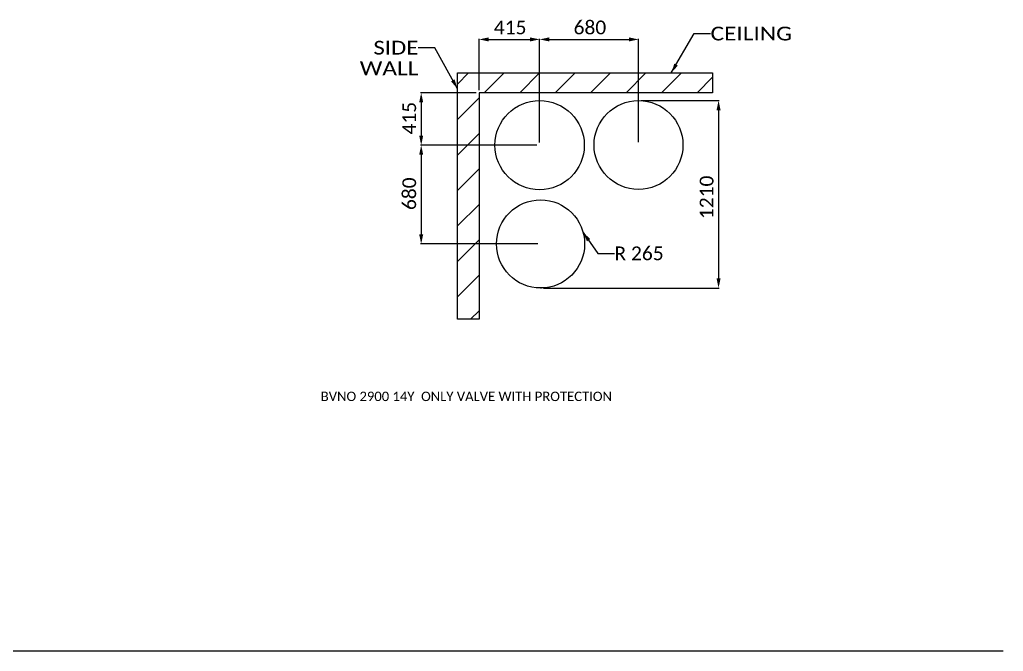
# Model space of a CAD drawing. Header units: millimetres. Extents: x 0 to 7169, y -1866 to 3918.
# Drawn here: x 1413 to 3796, y -1686 to -156 of the extents above; entities that cross this region are included whole.
import ezdxf
from ezdxf.enums import TextEntityAlignment as Align

# ---------------------------------------------------------------- set-up
doc = ezdxf.new("R2010")
doc.units = ezdxf.units.MM
doc.header["$LTSCALE"] = 217.8
doc.header["$PDMODE"] = 3
doc.header["$PDSIZE"] = 8
doc.layers.get('0').update_dxf_attribs({"linetype": 'CONTINUOUS'})
doc.layers.get('Defpoints').update_dxf_attribs({"linetype": 'CONTINUOUS'})
doc.styles.get("Standard").update_dxf_attribs({"font": 'calibri.ttf'})
doc.dimstyles.new('DIMSTYLE_4', dxfattribs={"dimtxt": 33.333333, "dimasz": 23.333333, "dimexe": 1.5, "dimexo": 1, "dimgap": 1.25, "dimtad": 1, "dimlfac": 0.15, "dimdsep": 46, "dimtxsty": 'Standard', "dimblk": '_FILLED', "dimblk1": '_FILLED', "dimblk2": '_FILLED', "dimcen": 0.09, "dimazin": 2, "dimtp": 0.01, "dimtm": 0.01, "dimtfac": 1, "dimtofl": 0, "dimtmove": 0, "dimatfit": 3, "dimldrblk": '_FILLED', "dimfxl": 1, "dimtolj": 1, "dimarcsym": 0})
doc.dimstyles.get("Standard").update_dxf_attribs({"dimtxt": 23.333333, "dimasz": 23.333333, "dimexe": 1.5, "dimexo": 1, "dimtad": 1, "dimdsep": 46, "dimtxsty": 'Standard', "dimblk": '_FILLED', "dimblk1": '_FILLED', "dimblk2": '_FILLED', "dimcen": 0.09, "dimazin": 2, "dimtol": 1, "dimtp": 0.01, "dimtm": 0.01, "dimtfac": 1, "dimtofl": 0, "dimtmove": 0, "dimatfit": 3, "dimldrblk": '_FILLED', "dimfxl": 1, "dimtolj": 1, "dimarcsym": 0})

# ---------------------------------------------------------------- blocks, each defined once
blk = doc.blocks.new('_FILLED')
at = {"color": 0, "linetype": 'ByBlock'}
blk.add_solid([(0, 0), (-1, 0.21), (-1, -0.21)], dxfattribs=at)
blk = doc.blocks.new('*D301')
at = {"color": 0, "linetype": 'Continuous', "lineweight": -2}
for p, q in [((2519.2, -332.9), (2384.2, -332.9)), ((2385.7, -356.2), (2385.7, -436.4)), ((2665.9, -459.8), (2384.2, -459.8))]:
    blk.add_line(p, q, dxfattribs=at)
at = {"layer": 'Defpoints', "color": 0}
for p in [(2520.2, -332.9), (2385.7, -459.8), (2666.9, -459.8)]:
    blk.add_point(p, dxfattribs=at)
at = {"color": 0, "linetype": 'ByBlock', "lineweight": -2, "xscale": 23.3333333333, "yscale": 23.3333333333, "zscale": 23.3333333333}
for p, rotation in [((2385.7, -332.9), 90), ((2385.7, -459.8), 270)]:
    blk.add_blockref('_FILLED', p, dxfattribs=dict(at, rotation=rotation))
at = {"color": 0, "insert": (2340, -433.9), "char_height": 33.333, "attachment_point": 1, "rotation": 90, "line_spacing_factor": 0.9}
blk.add_mtext('\\A1;\\A1;415', dxfattribs=at)
blk = doc.blocks.new('*D302')
at = {"color": 0, "linetype": 'Continuous', "lineweight": -2}
for p, q in [((2525.9, -326.2), (2525.9, -202)), ((2549.2, -203.5), (2649.3, -203.5)), ((2672.6, -453.1), (2672.6, -202))]:
    blk.add_line(p, q, dxfattribs=at)
at = {"layer": 'Defpoints', "color": 0}
for p in [(2672.6, -203.5), (2525.9, -327.2), (2672.6, -454.1)]:
    blk.add_point(p, dxfattribs=at)
at = {"color": 0, "linetype": 'ByBlock', "lineweight": -2, "xscale": 23.3333333333, "yscale": 23.3333333333, "zscale": 23.3333333333, "rotation": 180}
blk.add_blockref('_FILLED', (2525.9, -203.5), dxfattribs=at)
at = {"color": 0, "linetype": 'ByBlock', "lineweight": -2, "xscale": 23.3333333333, "yscale": 23.3333333333, "zscale": 23.3333333333}
blk.add_blockref('_FILLED', (2672.6, -203.5), dxfattribs=at)
at = {"color": 0, "insert": (2561.7, -157.8), "char_height": 33.333, "attachment_point": 1, "line_spacing_factor": 0.9}
blk.add_mtext('\\A1;\\A1;415', dxfattribs=at)
blk = doc.blocks.new('*D303')
at = {"color": 0, "linetype": 'Continuous', "lineweight": -2}
for p, q in [((2672.6, -453.1), (2672.6, -202)), ((2695.9, -203.5), (2888.9, -203.5)), ((2912.2, -452.7), (2912.2, -202))]:
    blk.add_line(p, q, dxfattribs=at)
at = {"layer": 'Defpoints', "color": 0}
for p in [(2912.2, -203.5), (2672.6, -454.1), (2912.2, -453.7)]:
    blk.add_point(p, dxfattribs=at)
at = {"color": 0, "linetype": 'ByBlock', "lineweight": -2, "xscale": 23.3333333333, "yscale": 23.3333333333, "zscale": 23.3333333333, "rotation": 180}
blk.add_blockref('_FILLED', (2672.6, -203.5), dxfattribs=at)
at = {"color": 0, "linetype": 'ByBlock', "lineweight": -2, "xscale": 23.3333333333, "yscale": 23.3333333333, "zscale": 23.3333333333}
blk.add_blockref('_FILLED', (2912.2, -203.5), dxfattribs=at)
at = {"color": 0, "insert": (2754.9, -157.8), "char_height": 33.333, "attachment_point": 1, "line_spacing_factor": 0.9}
blk.add_mtext('\\A1;\\A1;680', dxfattribs=at)
blk = doc.blocks.new('*D304')
at = {"color": 0, "linetype": 'Continuous', "lineweight": -2}
for p, q in [((2665.9, -459.8), (2384.2, -459.8)), ((2385.7, -483.1), (2385.7, -675.7)), ((2668.2, -699), (2384.2, -699))]:
    blk.add_line(p, q, dxfattribs=at)
at = {"layer": 'Defpoints', "color": 0}
for p in [(2666.9, -459.8), (2385.7, -699), (2669.2, -699)]:
    blk.add_point(p, dxfattribs=at)
at = {"color": 0, "linetype": 'ByBlock', "lineweight": -2, "xscale": 23.3333333333, "yscale": 23.3333333333, "zscale": 23.3333333333}
for p, rotation in [((2385.7, -459.8), 90), ((2385.7, -699), 270)]:
    blk.add_blockref('_FILLED', p, dxfattribs=dict(at, rotation=rotation))
at = {"color": 0, "insert": (2340, -616.9), "char_height": 33.333, "attachment_point": 1, "rotation": 90, "line_spacing_factor": 0.9}
blk.add_mtext('\\A1;\\A1;680', dxfattribs=at)
blk = doc.blocks.new('*D305')
at = {"color": 0, "linetype": 'Continuous', "lineweight": -2}
for p, q in [((2918.9, -351.7), (3107.6, -351.7)), ((3106.1, -375), (3106.1, -782.4)), ((2681.6, -805.8), (3107.6, -805.8))]:
    blk.add_line(p, q, dxfattribs=at)
at = {"layer": 'Defpoints', "color": 0}
for p in [(2917.9, -351.7), (2680.6, -805.8), (3106.1, -805.8)]:
    blk.add_point(p, dxfattribs=at)
at = {"color": 0, "linetype": 'ByBlock', "lineweight": -2, "xscale": 23.3333333333, "yscale": 23.3333333333, "zscale": 23.3333333333}
for p, rotation in [((3106.1, -351.7), 90), ((3106.1, -805.8), 270)]:
    blk.add_blockref('_FILLED', p, dxfattribs=dict(at, rotation=rotation))
at = {"color": 0, "insert": (3060.4, -638.8), "char_height": 33.333, "attachment_point": 1, "rotation": 90, "line_spacing_factor": 0.9}
blk.add_mtext('\\A1;\\A1;1210', dxfattribs=at)

msp = doc.modelspace()

# ---------------------------------------------------------------- hatches: boundary and pattern name
h = msp.add_hatch()
h.set_pattern_fill('ANSI31', color=0, style=0, pattern_type=2)
h.set_pattern_definition([(45, (756.46, -1685.227), (-42.9604, 42.9604), [])])
h.paths.add_polyline_path([(2473.587, -881.434), (2473.587, -284.682), (3091.571, -284.682), (3091.571, -332.89), (2525.858, -332.89), (2525.858, -881.434)])

# ---------------------------------------------------------------- linework, layer by layer
at = {"color": 0, "linetype": 'Continuous'}
for p, q in [((2473.587, -881.434), (2473.587, -284.682)), ((2473.587, -284.682), (3091.571, -284.682)), ((3091.571, -284.682), (3091.571, -332.89)), ((3091.571, -332.89), (2525.858, -332.89)), ((2525.858, -332.89), (2525.858, -881.434)), ((2912.225, -351.651), (2912.408, -351.652)), ((2674.911, -805.771), (2676.752, -805.756)), ((2525.858, -881.434), (2473.587, -881.434)), ((3795.996, -1686.098), (0, -1686.098))]:
    msp.add_line(p, q, dxfattribs=at)
for centre, radius in [((2672.585, -459.753), 108.141), ((2912.225, -459.346), 107.695), ((2674.911, -699.018), 106.754)]:
    msp.add_circle(centre, radius, dxfattribs=at)

# ---------------------------------------------------------------- texts
for s, width, p, p2 in [('CEILING', 1.167433, (3086.763, -205.959), (3284.299, -205.959)), ('SIDE', 1.140412, (2270.001, -240.199), (2378.691, -240.199)), ('WALL', 1.169125, (2236.927, -290.199), (2378.691, -290.199)), ('R 265', 0.99355, (2853.7, -738.476), (2973.155, -738.476))]:
    msp.add_text(s, height=33.3333, dxfattribs=dict(at, width=width)).set_placement(p, p2, align=Align.FIT)
msp.add_text('BVNO 2900 14Y  ONLY VALVE WITH PROTECTION', height=22.75, dxfattribs=at).set_placement((2142.441, -1079.762), (2142.441, -1079.762), align=Align.FIT)

# ---------------------------------------------------------------- dimensions: what is measured, and where the dimension line sits
for base, p1, p2, text, picture, middle in [((2672.585, -203.511), (2525.858, -327.223), (2672.585, -454.086), '\\A1;415', '*D302', (2599.451, -203.511)), ((2912.225, -203.511), (2672.585, -454.086), (2912.225, -453.679), '\\A1;680', '*D303', (2792.505, -203.511))]:
    dim = msp.add_linear_dim(base=base, p1=p1, p2=p2, text=text, dimstyle='DIMSTYLE_4', override={"dimtxsty": 'Standard'}, dxfattribs=at)
    dim.commit()
    dim.dimension.update_dxf_attribs({"geometry": picture, "text_midpoint": middle, "dimtype": 160})
for base, p1, p2, text, picture, middle in [((2385.668, -459.753), (2520.191, -332.89), (2666.918, -459.753), '\\A1;415', '*D301', (2385.668, -396.092)), ((3106.087, -805.771), (2917.892, -351.651), (2680.578, -805.771), '\\A1;1210', '*D305', (3106.087, -588.664)), ((2385.668, -699.018), (2666.918, -459.753), (2669.244, -699.018), '\\A1;680', '*D304', (2385.668, -579.286))]:
    dim = msp.add_linear_dim(base=base, p1=p1, p2=p2, angle=270, text=text, dimstyle='DIMSTYLE_4', override={"dimtxsty": 'Standard'}, dxfattribs=at)
    dim.commit()
    dim.dimension.update_dxf_attribs({"geometry": picture, "text_midpoint": middle, "dimtype": 160})

# ---------------------------------------------------------------- leaders
for points in [[(2991.571, -284.682), (3046.763, -189.293), (3086.763, -189.293)], [(2473.587, -323.187), (2418.691, -223.533), (2378.691, -223.533)], [(2777.91, -670.955), (2813.7, -721.81), (2853.7, -721.81)]]:
    msp.add_leader(points, dimstyle='Standard', override={"dimtad": 0}, dxfattribs=at)

doc.saveas('drawing.dxf')
